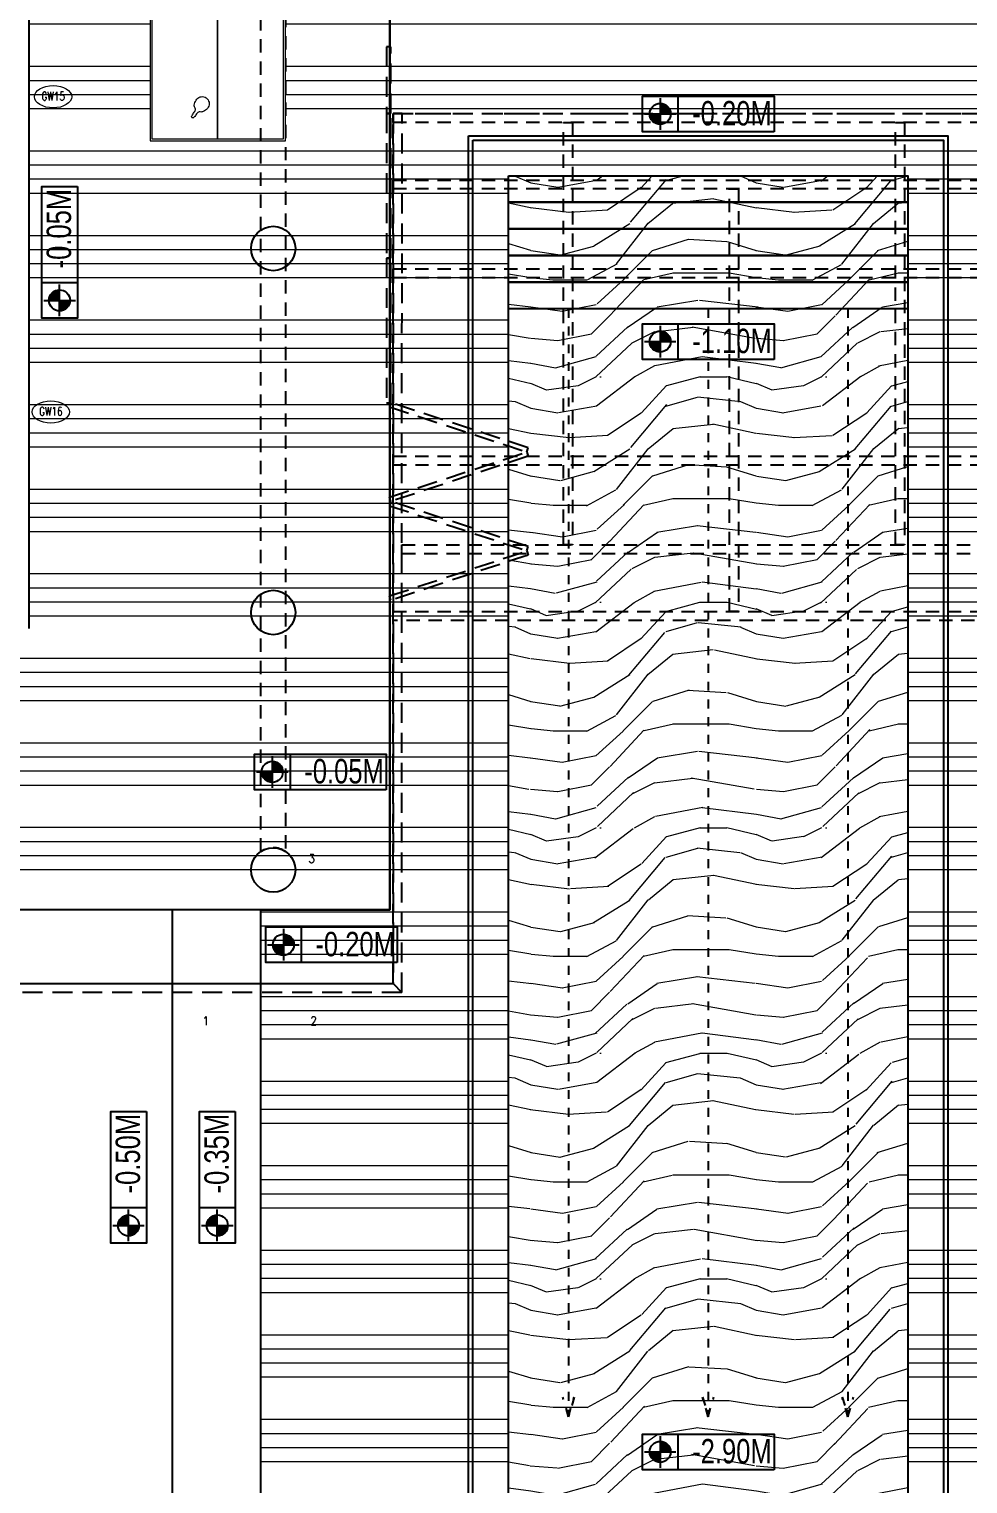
# Model space of a CAD drawing. Header units: metres. Extents: x 42 to 199, y -121 to 268.
# Drawn here: x 113.89 to 124.46, y -78.79 to -62.41 of the extents above; entities that cross this region are included whole.
import ezdxf
from ezdxf.enums import TextEntityAlignment as Align

# ---------------------------------------------------------------- set-up
doc = ezdxf.new("R2010")
doc.units = ezdxf.units.M
doc.header["$LTSCALE"] = 0.3
doc.linetypes.add('HIDDEN', pattern=[0.375, 0.25, -0.125])
doc.layers.get('0').update_dxf_attribs({"color": 8})
for name, color, linetype in [('A-Anno-Symb 1', 8, 'Continuous'), ('A-Cols', 8, 'Continuous'), ('A-ELEVATION 3', 8, 'Continuous'), ('A-Hidden-Above', 8, 'HIDDEN'), ('A-TEXT ARCHITECURAL', 8, 'Continuous'), ('A-Wall-Full', 8, 'Continuous')]:
    doc.layers.add(name, color=color, linetype=linetype)
for name, color, linetype, lineweight in [('A-DOOR TAGS', 8, 'Continuous', 9), ('A-Furniture', 8, 'Continuous', 0), ('A-Hatch', 8, 'Continuous', 9), ('DA HOUSE ARCH LAYOUT', 8, 'Continuous', 9)]:
    doc.layers.add(name, color=color, linetype=linetype, lineweight=lineweight)
doc.styles.add('ROMANS', font='romans.shx', dxfattribs={"width": 0.8, "height": 0.5})
doc.styles.add('RomanS-Narrow', font='romans.shx', dxfattribs={"width": 0.75})
doc.styles.get("Standard").update_dxf_attribs({"font": 'arial.ttf'})

# ---------------------------------------------------------------- blocks, each defined once
blk = doc.blocks.new('Lvl')
h = blk.add_hatch()
h.set_pattern_fill('ANSI31', color=256, scale=0.1, style=0)
h.set_pattern_definition([(45, (380.198235, 215.844595), (-0.00883883476, 0.00883883476), [])])
h.paths.add_polyline_path([(0, 0.1), (0, 0), (0.1, 0, 0.414214)])
h.paths.add_polyline_path([(0, 0), (-0.1, 0, 0.414214), (0, -0.1)])
for p, q in [((0, 0.15), (0, -0.15)), ((-0.15, 0), (0.15, 0))]:
    blk.add_line(p, q)
blk.add_circle((0, 0), 0.1)
blk = doc.blocks.new('Level legend')
at = {"color": 8}
blk.add_line((0.513, 0.414), (0.513, 0.029), dxfattribs=at)
blk.add_lwpolyline([(1.553, 0.029), (0.128, 0.029), (0.128, 0.414), (1.553, 0.414)], close=True, dxfattribs=at)
at = {"color": 1, "xscale": 1.141501531389003, "yscale": 1.141501531389003, "zscale": 1.141501531389003}
blk.add_blockref('Lvl', (0.32, 0.222), dxfattribs=at)
blk.add_attdef('+48.00', text='', height=0.267).set_placement((1.07, 0.235), align=Align.MIDDLE_CENTER)
blk = doc.blocks.new('FK_R_BLR_FINAL FLOOR PLANS_24.09.2020$0$Door Legend-flat-46')
at = {"color": 8, "linetype": 'ByBlock'}
blk.add_ellipse((-0.002, 0.106), major_axis=(0.21, 0), ratio=0.597277, start_param=-3.141592653589793, end_param=3.141592653589793, dxfattribs=at)
blk = doc.blocks.new('TT TABLE')
at = {"ltscale": 0.25}
blk.add_wipeout([(141.606, -57.447), (141.606, -57.455), (141.626, -57.455), (141.626, -57.451), (141.759, -57.451), (141.759, -58.822), (143.284, -58.822), (143.284, -57.451), (143.416, -57.451), (143.416, -57.455), (143.436, -57.455), (143.436, -57.447), (143.416, -57.447), (143.416, -57.451), (143.284, -57.451), (143.284, -56.079), (141.759, -56.079), (141.759, -57.451), (141.626, -57.451), (141.626, -57.447)], dxfattribs=at).dxf.layer = 'A-ELEVATION 3'
for points in [[(143.284, -58.822), (143.284, -56.079), (141.759, -56.079), (141.759, -58.822)], [(143.264, -58.802), (143.264, -56.099), (141.779, -56.099), (141.779, -58.802)]]:
    blk.add_lwpolyline(points, close=True)
for points in [[(142.52, -56.099), (142.52, -58.802)], [(142.523, -56.099), (142.523, -58.802)], [(141.626, -57.447), (141.606, -57.447), (141.606, -57.455), (141.626, -57.455), (141.626, -57.447)], [(141.606, -57.451), (143.436, -57.451)], [(143.416, -57.447), (143.436, -57.447), (143.436, -57.455), (143.416, -57.455), (143.416, -57.447)]]:
    blk.add_lwpolyline(points)
for points in [[(142.651, -56.56, -0.386408), (142.628, -56.455), (142.637, -56.443, -0.11855), (142.684, -56.407, -0.157666), (142.72, -56.403, 0.297479), (142.752, -56.39, -0.00736), (142.781, -56.352, 0.016405), (142.79, -56.34, -0.45052), (142.809, -56.338, -0.45052), (142.814, -56.357, 0.016405), (142.806, -56.37, -0.00736), (142.779, -56.409, 0.297479), (142.777, -56.444, -0.157666), (142.785, -56.479, -0.11855), (142.766, -56.535), (142.758, -56.548, -0.386408)], [(142.94, -58.422, -0.386408), (142.971, -58.525), (142.964, -58.537, -0.11855), (142.92, -58.577, -0.157666), (142.884, -58.584, 0.297479), (142.853, -58.6, -0.00736), (142.828, -58.64, 0.016405), (142.82, -58.653, -0.45052), (142.801, -58.656, -0.45052), (142.794, -58.638, 0.016405), (142.802, -58.624, -0.00736), (142.825, -58.583, 0.297479), (142.824, -58.548, -0.157666), (142.813, -58.514, -0.11855), (142.827, -58.456), (142.834, -58.443, -0.386408)]]:
    blk.add_lwpolyline(points, format="xyb", close=True)
blk = doc.blocks.new('SCREEN')
at = {"layer": 'A-Hidden-Above', "color": 8, "ltscale": 3}
blk.add_lwpolyline([(208.066, -168.983), (208.066, -172.983), (217.936, -172.983), (217.936, -163.183), (229.121, -163.184), (229.121, -162.433), (229.721, -162.433), (229.72, -153.049), (209.755, -153.049)], dxfattribs=at)
for points in [[(217.861, -162.433), (217.861, -163.181), (217.911, -163.181), (217.911, -162.433)], [(217.861, -163.181), (217.861, -164.811), (217.911, -164.811), (217.911, -163.181)], [(217.936, -172.983), (218.036, -173.083), (218.037, -163.183), (217.936, -163.183)], [(217.861, -164.811), (217.861, -166.44), (217.911, -166.44), (217.911, -164.811)], [(217.895, -166.488), (219.444, -166.996), (219.459, -166.949), (217.911, -166.44)], [(217.895, -167.505), (219.444, -166.996), (219.459, -167.044), (217.911, -167.552)], [(217.895, -167.6), (219.444, -168.109), (219.459, -168.061), (217.911, -167.552)], [(217.895, -168.617), (219.444, -168.109), (219.459, -168.156), (217.911, -168.665)], [(192.326, -172.983), (217.936, -172.983), (218.036, -173.083), (192.426, -173.083)]]:
    blk.add_lwpolyline(points, close=True, dxfattribs=at)
at = {"layer": 'A-Hidden-Above', "color": 8, "ltscale": 2}
for points in [[(217.936, -163.183), (227.087, -163.183), (227.087, -163.283), (217.936, -163.283)], [(219.956, -163.283), (219.956, -168.043), (219.856, -168.043), (219.856, -163.283)], [(223.697, -163.283), (223.697, -168.043), (223.597, -168.043), (223.597, -163.283)], [(217.936, -163.933), (227.087, -163.933), (227.087, -164.033), (217.936, -164.033)], [(221.826, -164.033), (221.826, -168.793), (221.726, -168.793), (221.726, -164.033)], [(217.936, -164.933), (227.088, -164.933), (227.088, -165.033), (217.936, -165.033)], [(217.936, -167.043), (227.087, -167.043), (227.087, -167.143), (217.936, -167.143)], [(218.036, -168.043), (227.187, -168.043), (227.187, -168.143), (218.036, -168.143)], [(217.936, -168.793), (227.487, -168.793), (227.487, -168.893), (217.936, -168.893)]]:
    blk.add_lwpolyline(points, close=True, dxfattribs=at)
blk = doc.blocks.new('BEAM LAYOUTS AND DEPTS AS PER SITE')
at = {"layer": 'A-Cols', "color": 8, "ltscale": 0.25}
for centre in [(116.636, -64.878), (116.636, -68.978), (116.636, -71.878)]:
    blk.add_circle(centre, 0.25, dxfattribs=at)
at = {"layer": 'A-Hidden-Above', "color": 8, "ltscale": 2}
blk.add_lwpolyline([(116.496, -58.735, 0.306263), (116.776, -58.735), (116.776, -71.671, 0.306263), (116.496, -71.671)], format="xyb", close=True, dxfattribs=at)
blk = doc.blocks.new('DA HOUSE ARCH LAYOUT')
at = {"layer": 'A-Hatch', "transparency": 33554534}
h = blk.add_hatch(dxfattribs=at)
h.set_pattern_fill('ANSI34', color=8, scale=0.05, angle=135)
h.set_pattern_definition([(180, (143.66595, 80.5253), (-8e-16, -0.9525), []), (180, (143.5072, 80.684), (-8e-16, -0.9525), []), (180, (143.34845, 80.8428), (-8e-16, -0.9525), []), (180, (143.1897, 81.0015), (-8e-16, -0.9525), [])])
h.paths.add_polyline_path([(-4.77, -11.6999), (19.35, -11.7), (19.35, -23.43), (32.0283, -23.43), (32.2446, -21.83), (30.3908, -21.83), (30.3908, -21.93), (29.9908, -21.93), (29.9906, -14.136), (29.9906, -15.135, -0.2555712), (30.2109, -14.7322), (30.2208, -12.5299), (29.9908, -12.5299), (29.9908, -5.7602, -0.509998), (30.5975, -5.2899, 0.131852), (31.3505, -5.5096, 0.4142136), (32.6508, -4.2093, 0.4142136), (31.3505, -2.909, 0.1246972), (30.7314, -3.0659, -0.546787), (29.9908, -2.7299), (29.9908, 0.6871), (32.0248, 0.6871), (32.0248, 1.9651), (19.7004, 1.9651, -0.7646944), (19.2402, 2.1101), (16.7403, 2.1102), (16.74, -8.5299), (-0.255, -8.5299), (-0.255, -11.6998)])
at = {"layer": 'A-ELEVATION 3', "color": 8}
blk.add_lwpolyline([(19.35, -11.6999), (18.35, -11.6999), (18.35, -18.7769), (19.35, -18.7769)], close=True, dxfattribs=at)
at = {"layer": 'A-Anno-Symb 1', "color": 8}
ref = blk.add_blockref('Level legend', (23.5158, -2.9653), dxfattribs=dict(at, xscale=1.040212785638243, yscale=1.040212785638243, zscale=1.040212785638243))
ref.add_attrib('+90', '-0.20M', dxfattribs={"layer": '0', "height": 0.275, "rotation": 360, "width": 0.75}).set_placement((24.6571, -2.7268), align=Align.MIDDLE_CENTER)
ref = blk.add_blockref('Level legend', (17.3138, -5.1673), dxfattribs=dict(at, xscale=1.040212785638243, yscale=1.040212785638243, zscale=1.040212785638243, rotation=90))
ref.add_attrib('+90', '-0.05M', dxfattribs={"layer": '0', "height": 0.275, "rotation": 90, "width": 0.75}).set_placement((17.0753, -4.026), align=Align.MIDDLE_CENTER)
ref = blk.add_blockref('Level legend', (19.147, -10.3763, 0.05), dxfattribs=dict(at, xscale=1.040212785638243, yscale=1.040212785638243, zscale=1.040212785638243))
ref.add_attrib('+90', '-0.05M', dxfattribs={"layer": '0', "height": 0.275, "rotation": 360, "width": 0.75}).set_placement((20.2882, -10.1378, 0.05), align=Align.MIDDLE_CENTER)
ref = blk.add_blockref('Level legend', (19.272, -12.3233, 0.05), dxfattribs=dict(at, xscale=1.040212785638243, yscale=1.040212785638243, zscale=1.040212785638243))
ref.add_attrib('+90', '-0.20M', dxfattribs={"layer": '0', "height": 0.275, "rotation": 360, "width": 0.75}).set_placement((20.4133, -12.0848, 0.05), align=Align.MIDDLE_CENTER)
ref = blk.add_blockref('Level legend', (18.091, -15.5873, 0.05), dxfattribs=dict(at, xscale=1.040212785638243, yscale=1.040212785638243, zscale=1.040212785638243, rotation=90))
ref.add_attrib('+90', '-0.50M', dxfattribs={"layer": '0', "height": 0.275, "rotation": 90, "width": 0.75}).set_placement((17.8525, -14.446, 0.05), align=Align.MIDDLE_CENTER)
ref = blk.add_blockref('Level legend', (19.091, -15.5873, 0.05), dxfattribs=dict(at, xscale=1.040212785638243, yscale=1.040212785638243, zscale=1.040212785638243, rotation=90))
ref.add_attrib('+90', '-0.35M', dxfattribs={"layer": '0', "height": 0.275, "rotation": 90, "width": 0.75}).set_placement((18.8525, -14.446, 0.05), align=Align.MIDDLE_CENTER)
at = {"layer": 'A-DOOR TAGS', "color": 8}
ref = blk.add_blockref('FK_R_BLR_FINAL FLOOR PLANS_24.09.2020$0$Door Legend-flat-46', (17.0127, -2.6469), dxfattribs=at)
ref.add_attrib('D1', 'GW15', dxfattribs={"layer": '0', "height": 0.096, "style": 'RomanS-Narrow', "width": 0.75}).set_placement((17.0116, -2.5339, 0), align=Align.MIDDLE)
ref = blk.add_blockref('FK_R_BLR_FINAL FLOOR PLANS_24.09.2020$0$Door Legend-flat-46', (16.9862, -6.1978), dxfattribs=at)
ref.add_attrib('D1', 'GW16', dxfattribs={"layer": '0', "height": 0.096, "style": 'RomanS-Narrow', "width": 0.75}).set_placement((16.9852, -6.0847, 0), align=Align.MIDDLE)
at = {"layer": 'A-TEXT ARCHITECURAL', "color": 8, "char_height": 0.1, "width": 2.017239, "attachment_point": 3, "style": 'ROMANS'}
for s, insert in [('\\pxqc;3', (20.9318, -11.0719, 0.05)), ('\\pxqc;1', (19.7383, -12.9, 0.05)), ('\\pxqc;2', (20.953, -12.9, 0.05))]:
    blk.add_mtext(s, dxfattribs=dict(at, insert=insert))
at = {"layer": 'A-Furniture', "color": 8, "rotation": 180}
blk.add_blockref('TT TABLE', (161.3864, -59.1148), dxfattribs=at)
at = {"color": 8}
blk.add_wipeout([(22.14, -3.43), (26.64, -3.43), (26.64, -18.43), (22.14, -18.43)], dxfattribs=at).dxf.layer = 'A-Wall-Full'
at = {"layer": 'A-Hatch', "ltscale": 0.25, "transparency": 33554495}
h = blk.add_hatch(dxfattribs=at)
h.set_pattern_fill('WOOD3', color=8, scale=0.1, angle=360)
h.set_pattern_definition([(355.2364, (-142.09784, 68.71467), (-27.9400024, 2.5399785), [0.305857, -30.279795]), (11.3099, (-141.79304, 68.68927), (10.1600019, 2.539994), [0.388546, -12.562964]), (45, (-141.412, 68.7655), (2e-15, 2.54), [0.287368, -3.304733]), (46.8476, (-141.20884, 68.96867), (35.5600072, 38.099993745), [0.557065, -55.149483]), (12.9946, (-140.82784, 69.37507), (-22.86000195, -5.07999385), [0.33888, -33.548947]), (360, (-140.4976, 69.4513), (2.54, 2.54), [0.635, -1.905]), (350.5377, (-139.86264, 69.45127), (-12.700002, 2.5399953), [0.309004, -15.141212]), (354.2894, (-142.09784, 69.40047), (-22.85999854, 2.54000334), [0.255267, -25.271418]), (360, (-141.8438, 69.375), (2.54, 2.54), [0.381, -2.159]), (28.3008, (-141.46284, 69.37507), (27.9399876, 15.24002254), [0.375026, -37.127624]), (52.125, (-141.13264, 69.55287), (-10.16000474, -12.6999977), [0.57921, -28.381246]), (39.2894, (-140.77704, 70.01007), (15.24000162, 12.69999907), [0.361003, -35.739182]), (6.3402, (-140.49764, 70.23867), (20.3199985, 2.540004), [0.460014, -22.540664]), (348.1113, (-140.04044, 70.28947), (-35.559993145, 7.62002676), [0.49318, -48.8247]), (353.2902, (-142.09784, 70.18787), (22.86000253, -2.53998446), [0.434777, -43.043018]), (3.3665, (-141.66604, 70.13707), (40.63999828, 2.54002785), [0.432547, -42.822096]), (33.6901, (-141.23424, 70.1625), (-5.079999, -2.5400034), [0.457906, -8.700196]), (47.4896, (-140.85324, 70.41647), (25.39997642, 27.94002203), [0.413482, -40.93472]), (14.9314, (-140.57384, 70.72127), (27.94000136, 7.61999226), [0.394315, -39.03709]), (360, (-140.1928, 70.823), (2.54, 2.54), [0.3048, -2.2352]), (347.0054, (-139.88804, 70.82287), (22.86000195, -5.07999385), [0.33888, -33.548947]), (360, (-141.3104, 68.283), (2.54, 2.54), [0, -2.54]), (223.1524, (-140.95484, 68.66387), (38.099993745, 35.5600072), [0.557065, -55.149483]), (206.5651, (-141.3612, 70.8229), (-2.539998, -2.540003), [0.227185, -5.452427]), (188.1301, (-141.56444, 70.72127), (-15.2399994, -2.53999836), [0.35921, -17.6013]), (156.8014, (-141.92004, 70.67047), (-12.6999993, 5.08000337), [0.19344, -19.150622]), (26.5651, (-140.9548, 68.6639), (2.539998, 2.540003), [0.28398, -5.395633]), (6.7098, (-140.70084, 68.79087), (-22.86000253, -2.53998446), [0.434777, -43.043018]), (349.8753, (-140.26904, 68.84167), (43.179996926, -7.620021815), [0.72245, -71.52258]), (349.6952, (-142.09784, 68.43527), (15.24000244, -2.53998698), [0.28398, -28.11408]), (15.5241, (-141.81844, 68.38447), (-27.9400026, -7.619994355), [0.47451, -46.976604]), (42.8789, (-141.36124, 68.51147), (-33.02000201, -30.47999937), [0.485267, -48.041364]), (34.6952, (-141.00564, 68.84167), (25.39998542, 17.78002187), [0.40161, -39.759316]), (9.4623, (-140.67544, 69.07027), (12.700002, 2.5399953), [0.463507, -14.98671]), (353.4181, (-140.21824, 69.14647), (-43.18000365, 5.07996622), [0.664781, -65.81338]), (351.8699, (-142.09784, 69.07027), (-15.2399994, 2.53999836), [0.35921, -17.6013]), (11.3099, (-141.74224, 69.01947), (10.1600019, 2.539994), [0.388546, -12.562964]), (42.5104, (-141.36124, 69.09567), (-27.94002203, -25.39997642), [0.413482, -40.93472]), (45, (-141.0564, 69.375), (2e-15, 2.54), [0.466974, -3.12513]), (17.354, (-140.72624, 69.70527), (-33.02000513, -10.15998604), [0.425783, -42.152377]), (356.6335, (-140.31984, 69.83227), (-40.63999828, 2.54002785), [0.432547, -42.822096]), (342.8973, (-139.88804, 69.80687), (25.4000044, -7.61998855), [0.345478, -34.202258]), (351.2538, (-142.09784, 69.70527), (17.77999831, -2.54001066), [0.334084, -33.0744]), (14.9314, (-141.76764, 69.65447), (27.94000136, 7.61999226), [0.394315, -39.03709]), (32.0054, (-141.38664, 69.75607), (-12.69999732, -7.6200028), [0.479247, -23.483067]), (49.8991, (-140.98024, 70.01007), (-27.93999507, -33.0200049), [0.630923, -62.461369]), (15.9454, (-140.57384, 70.49267), (-10.1600003, -2.5399997), [0.36983, -18.12165]), (353.991, (-140.21824, 70.59427), (25.39999937, -2.53999827), [0.485267, -48.041364]), (336.8014, (-139.73564, 70.54347), (12.6999993, -5.08000337), [0.19344, -19.150622]), (350.5377, (-142.09784, 70.46727), (-12.700002, 2.5399953), [0.309004, -15.141212]), (10.008, (-141.79304, 70.41647), (27.93999887, 5.08000882), [0.438473, -43.408727]), (37.4054, (-141.36124, 70.49267), (33.01998086, 25.40002528), [0.543583, -53.81479]), (29.0546, (-140.92944, 68.28287), (17.78000098, 10.16000007), [0.261508, -25.889392]), (10.7843, (-140.70084, 68.40987), (-40.63999874, -7.620001396), [0.54299, -53.75601]), (352.875, (-140.16744, 68.51147), (-17.78000096, 2.53999564), [0.614345, -19.86379])])
h.paths.add_polyline_path([(22.14, -3.43), (26.64, -3.43), (26.64, -18.43), (22.14, -18.43)])
at = {"layer": 'A-ELEVATION 3', "color": 8}
blk.add_lwpolyline([(16.74, -8.53), (16.7403, 2.1101)], dxfattribs=at)
blk.add_lwpolyline([(29.9908, 0.785), (29.9908, -2.73, 0.546787), (30.7314, -3.066, -0.1246972), (31.3505, -2.9091, -0.4142136), (32.6508, -4.2094, -0.4142136), (31.3505, -5.5097, -0.131852), (30.5975, -5.29, 0.509998), (29.9908, -5.7603), (29.9908, -12.5299), (30.2208, -12.5299), (30.2209, -14.7387, 0.2897576), (29.9908, -15.1476), (29.9908, -21.93), (30.3908, -21.93), (30.3908, -21.83), (32.2446, -21.83), (32.0283, -23.43), (19.35, -23.43), (19.35, -11.7), (20.805, -11.6999), (20.805, 1.9649), (20.805, -11.6999), (-0.255, -11.7)], format="xyb", dxfattribs=at)
for points in [[(21.69, -2.98), (27.09, -2.98), (27.09, -18.88), (21.69, -18.88)], [(21.74, -3.03), (27.04, -3.03), (27.04, -18.83), (21.74, -18.83)], [(22.14, -3.43), (26.64, -3.43), (26.64, -18.43), (22.14, -18.43)], [(22.14, -3.43), (26.64, -3.43), (26.64, -3.73), (22.14, -3.73)], [(22.14, -3.73), (26.64, -3.73), (26.64, -4.03), (22.14, -4.03)], [(22.14, -4.03), (26.64, -4.03), (26.64, -4.33), (22.14, -4.33)], [(22.14, -4.33), (26.64, -4.33), (26.64, -4.63), (22.14, -4.63)], [(22.14, -4.63), (26.64, -4.63), (26.64, -4.93), (22.14, -4.93)]]:
    blk.add_lwpolyline(points, close=True, dxfattribs=at)
at = {"layer": 'A-Hidden-Above', "color": 8}
for points in [[(22.8164, -4.93), (22.8164, -17.4082), (22.8803, -17.1868), (22.8164, -17.4082), (22.7531, -17.1868)], [(24.39, -4.93), (24.39, -17.4082), (24.3261, -17.1868), (24.39, -17.4082), (24.4532, -17.1868)], [(25.9635, -4.93), (25.9635, -17.4082), (25.8997, -17.1868), (25.9635, -17.4082), (26.0268, -17.1868)]]:
    blk.add_lwpolyline(points, dxfattribs=at)
at = {"layer": 'A-Anno-Symb 1', "color": 8}
ref = blk.add_blockref('Level legend', (23.5158, -5.5295), dxfattribs=dict(at, xscale=1.040212785638243, yscale=1.040212785638243, zscale=1.040212785638243))
ref.add_attrib('+90', '-1.10M', dxfattribs={"layer": '0', "height": 0.275, "rotation": 360, "width": 0.75}).set_placement((24.6571, -5.291), align=Align.MIDDLE_CENTER)
ref = blk.add_blockref('Level legend', (23.5158, -18.0357), dxfattribs=dict(at, xscale=1.040212785638243, yscale=1.040212785638243, zscale=1.040212785638243))
ref.add_attrib('+90', '-2.90M', dxfattribs={"layer": '0', "height": 0.275, "rotation": 360, "width": 0.75}).set_placement((24.6571, -17.7972), align=Align.MIDDLE_CENTER)
at = {"layer": 'A-Cols', "color": 8}
blk.add_blockref('BEAM LAYOUTS AND DEPTS AS PER SITE', (-97.1462, 60.628), dxfattribs=at)
at = {"layer": 'A-Hidden-Above', "color": 8, "ltscale": 0.25}
blk.add_blockref('SCREEN', (-197.0961, 160.4531), dxfattribs=at)

msp = doc.modelspace()

# ---------------------------------------------------------------- block references
at = {"layer": 'DA HOUSE ARCH LAYOUT'}
msp.add_blockref('DA HOUSE ARCH LAYOUT', (97.1462, -60.628), dxfattribs=at)

doc.saveas('drawing.dxf')
